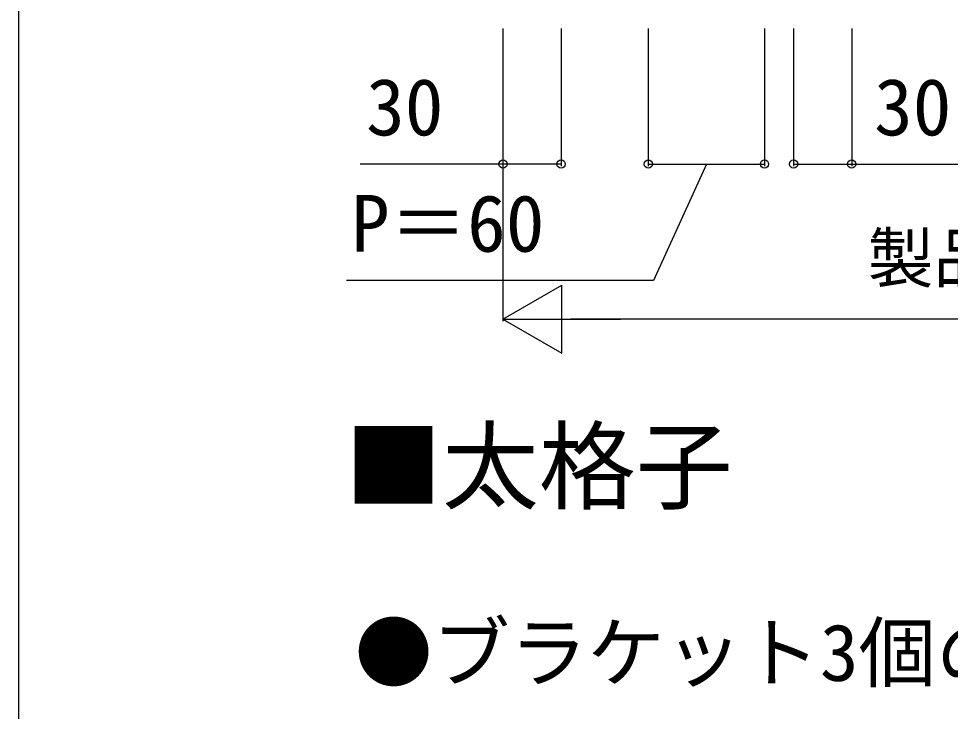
# Model space of a CAD drawing. Units: millimetres, scale not verified. Extents: x -1750 to 1750, y -2608 to 2592.
# Drawn here: x -1750 to -1269.1, y 274.3 to 631.5 of the extents above; entities that cross this region are included whole.
import ezdxf
from ezdxf.enums import TextEntityAlignment as Align

# ---------------------------------------------------------------- set-up
doc = ezdxf.new("R2010")
doc.units = ezdxf.units.MM
doc.header["$LTSCALE"] = 14
for name, color, linetype in [('0-2_USER1', 3, 'Continuous'), ('0-6_YKK_D', 6, 'Continuous'), ('0-7_YKK_ZWAK', 7, 'Continuous')]:
    doc.layers.add(name, color=color, linetype=linetype)
doc.styles.add('ＭＳ ゴシック', font='')
doc.styles.get('ＭＳ ゴシック').set_extended_font_data('MS Gothic')

msp = doc.modelspace()

# ---------------------------------------------------------------- linework, layer by layer
at = {"layer": '0-6_YKK_D'}
for p, q in [((-1500, 626.5), (-1500, 475.5)), ((-1500, 626.5), (-1500, 555.5)), ((-1470, 626.5), (-1470, 555.5)), ((-1425, 626.5), (-1425, 555.5)), ((-1365, 626.5), (-1365, 555.5)), ((-1350, 626.5), (-1350, 555.5)), ((-1320, 626.5), (-1320, 555.5)), ((-1425, 556.5), (-1365, 556.5)), ((-1500, 476.5), (-1469.69, 494)), ((-1469.69, 459), (-1469.69, 494)), ((-1500, 476.5), (-1469.69, 459)), ((-1500, 476.5), (-1439.38, 476.5)), ((-545, 476.5), (-1465, 476.5))]:
    msp.add_line(p, q, dxfattribs=at)
for points in [[(-1395, 556.5), (-1422.24, 496.5), (-1580.83, 496.5)], [(-1470, 556.5), (-1500, 556.5), (-1573.68, 556.5)], [(-1350, 556.5), (-1320, 556.5), (-1246.32, 556.5)]]:
    msp.add_lwpolyline(points, dxfattribs=at)
for centre in [(-1500, 556.5), (-1470, 556.5), (-1425, 556.5), (-1365, 556.5), (-1350, 556.5), (-1320, 556.5)]:
    msp.add_circle(centre, 2.12, dxfattribs=at)
at = {"layer": '0-7_YKK_ZWAK'}
msp.add_line((-1750, 2491.5), (-1750, -2608.5), dxfattribs=at)

# ---------------------------------------------------------------- texts
at = {"layer": '0-2_USER1', "style": 'ＭＳ ゴシック'}
for s, height, p in [('■太格子', 36.66, (-1581.51, 371.41)), ('●ブラケット3個の場合\u3000', 29.33, (-1576.45, 281.18))]:
    msp.add_text(s, height=height, dxfattribs=at).set_placement(p, align=Align.BOTTOM_LEFT)
at = {"layer": '0-6_YKK_D', "style": 'ＭＳ ゴシック'}
for s, height, p in [('30', 29.33, (-1570.64, 562.5)), ('30', 29.33, (-1308.45, 562.5)), ('P＝60', 29.33, (-1578.46, 502.5)), ('製品幅：W＝60×（N－1）＋30', 24.93, (-1311.77, 488.1))]:
    msp.add_text(s, height=height, dxfattribs=at).set_placement(p, align=Align.BOTTOM_LEFT)

doc.saveas('drawing.dxf')
